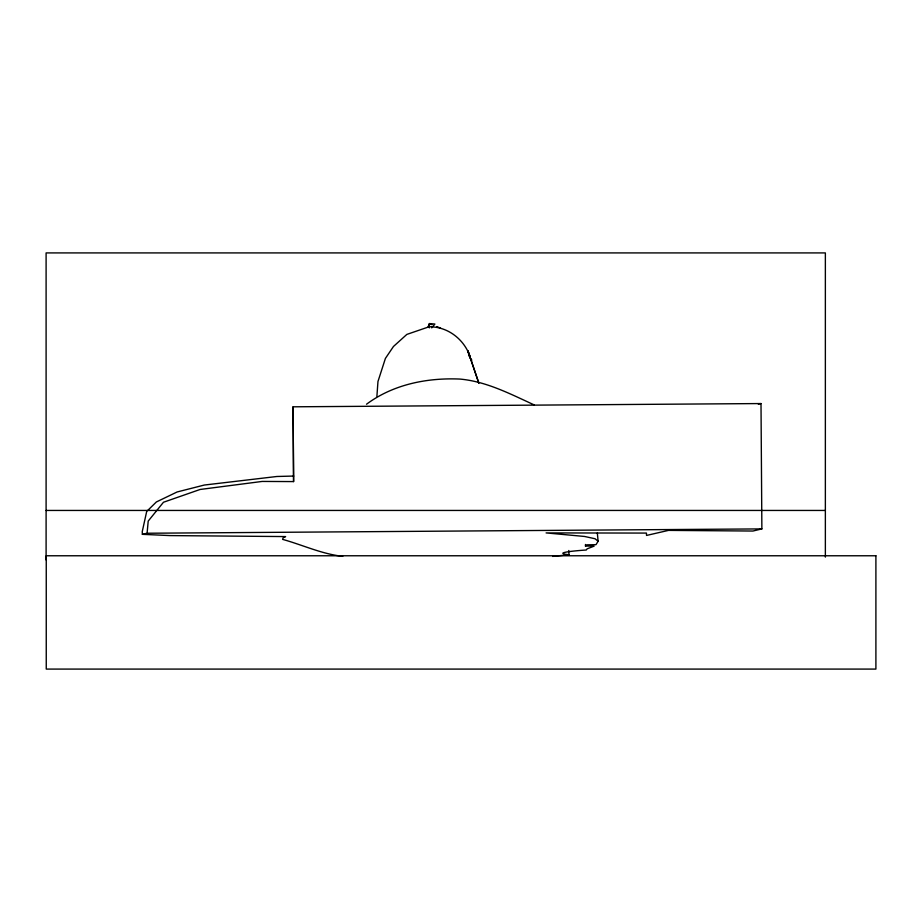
<?xml version="1.0" encoding="UTF-8"?>
<svg xmlns="http://www.w3.org/2000/svg" width="922" height="922" viewBox="0 0 922 922"><rect width="100%" height="100%" fill="white"/><g stroke="black" fill="none" stroke-linecap="round" stroke-linejoin="round"><path stroke-width="1.38" d="M293.692 476.052L276.877 476.49L204.327 485.041L177.093 491.979L156.36 501.971L146.69 511.456L142.253 531.614L142.368 534.334L147.094 533.239L148.212 521.08L163.471 502.248L200.086 489.478L262.182 481.434L293.588 481.584L293.081 406.809L761.007 403.559L761.872 528.905L752.928 531.037L668.473 530.392L646.529 535.44L646.437 533.077L546.089 532.916L584.594 536.466L595.047 538.748L598.113 541.283L595.981 544.672L586.807 544.833L585.47 546.02L585.47 544.476M429.329 327.875L429.398 323.576L434.907 324.037L431.703 327.863M376.902 396.322L377.962 381.524L385.408 358.416L393.475 346.476L406.844 334.409L429.099 326.78C448.034 326.549 464.354 339.503 470.289 357.091M428.027 327.183L429.398 323.576L431.876 324.602M366.518 404.228C393.221 384.37 427.163 377.617 459.917 379.069C486.505 381.454 510.373 394.028 534.264 404.931M758.345 404.193L761.007 403.559M568.77 550.503L568.978 554.744L552.601 556.415M147.094 533.239L761.872 528.905M46.1 510.442L825.363 510.442M585.47 546.02L594.125 546.135L587.13 548.844L586.231 550.042C583.845 550.077 548.982 552.635 568.978 554.744M142.368 534.334L170.028 535.59L285.613 536.581L283.181 537.78L282.581 539.37C302.612 544.925 321.893 554.076 342.777 556.346M436.855 326.63L440.589 328.163M470.128 358.116L471.868 360.156M469.171 356.365L467.973 350.982L478.818 383.114M467.973 350.982L478.795 383.056M597.341 533.02L598.113 541.283M293.081 406.809L293.588 481.584M825.363 557.095L825.363 252.916L46.1 252.916L46.1 559.965M875.9 555.77L46.25 555.77L46.25 669.084L875.9 669.084L875.9 555.77"/></g></svg>
